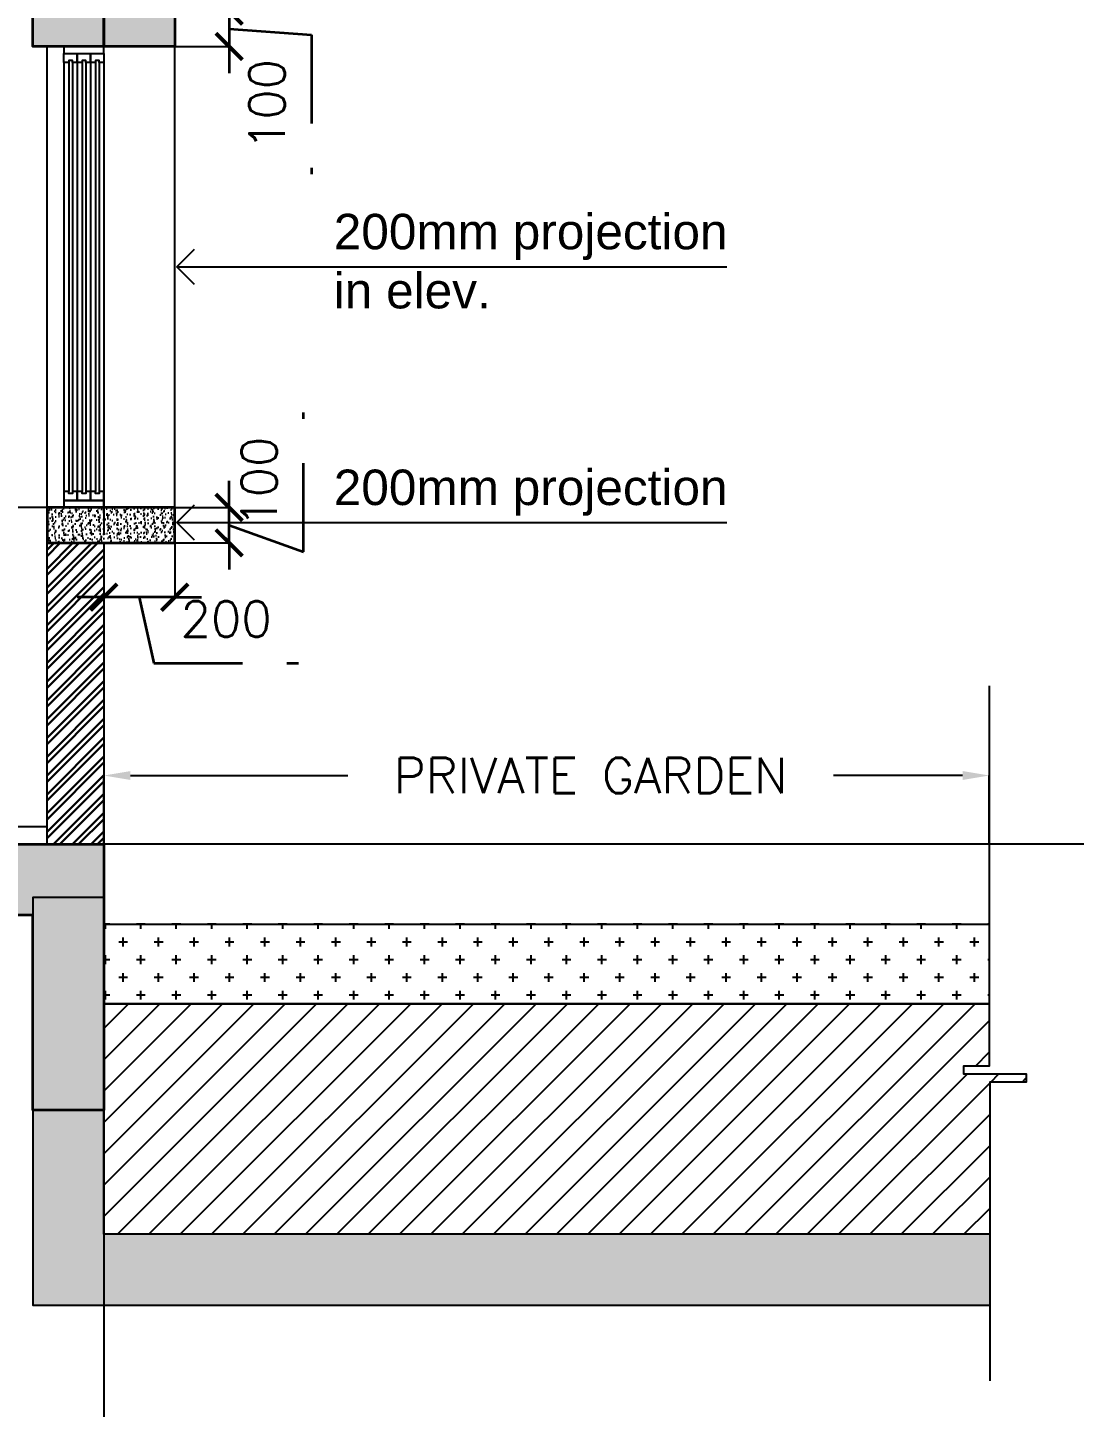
# Model space of a CAD drawing. Header units: millimetres. Extents: x 1066295 to 1300022, y -5734212 to -5454663.
# Drawn here: x 1193303 to 1196254, y -5678582 to -5674690 of the extents above; entities that cross this region are included whole.
import ezdxf

# ---------------------------------------------------------------- set-up
doc = ezdxf.new("R2010")
doc.units = ezdxf.units.MM
doc.header["$LTSCALE"] = 1000
doc.header["$MEASUREMENT"] = 0
for name, pattern in [('AUDIT_D_120904163729-0', [0]), ('T9_PROFILE SECTIONS$0$HIDDEN2', [0.1875, 0.125, -0.0625]), ('T9_PROFILE SECTIONS$0$T10(T7 IS SIMILAR BUT MIRROR) - DIMENSION & TEXTING$0$HIDDEN', [0.375, 0.25, -0.125]), ('T9_PROFILE SECTIONS$0$T8_PROFILE SECTIONS$0$( Hidden )', [0.375, 0.25, -0.125]), ('T9_PROFILE SECTIONS$0$T8_PROFILE SECTIONS$0$AUDIT_D_120904163729-0', [0]), ('T9_PROFILE SECTIONS$0$T8_PROFILE SECTIONS$0$HIDDEN', [0.375, 0.25, -0.125]), ('T9_PROFILE SECTIONS$0$T8_PROFILE SECTIONS$0$PHANTOM2', [1.25, 0.625, -0.125, 0.125, -0.125, 0.125, -0.125])]:
    doc.linetypes.add(name, pattern=pattern)
doc.layers.get('0').update_dxf_attribs({"linetype": 'AUDIT_D_120904163729-0'})
for name, color, linetype in [('T9_PROFILE SECTIONS$0$HATCH', 8, 'Continuous'), ('T9_PROFILE SECTIONS$0$HATCH 150', 8, 'Continuous'), ('T9_PROFILE SECTIONS$0$LEVEL', 7, 'Continuous'), ('T9_PROFILE SECTIONS$0$T10(T7 IS SIMILAR BUT MIRROR) - DIMENSION & TEXTING$0$A-DIMENSIONS', 2, 'T9_PROFILE SECTIONS$0$T10(T7 IS SIMILAR BUT MIRROR) - DIMENSION & TEXTING$0$HIDDEN'), ('T9_PROFILE SECTIONS$0$T8_PROFILE SECTIONS$0$A-BUILDING LINE TURNS HERE', 252, 'T9_PROFILE SECTIONS$0$T8_PROFILE SECTIONS$0$PHANTOM2'), ('T9_PROFILE SECTIONS$0$T8_PROFILE SECTIONS$0$a-ele', 8, 'Continuous'), ('T9_PROFILE SECTIONS$0$T8_PROFILE SECTIONS$0$a-rcc', 3, 'Continuous'), ('T9_PROFILE SECTIONS$0$T8_PROFILE SECTIONS$0$a-wall', 6, 'Continuous'), ('T9_PROFILE SECTIONS$0$T8_PROFILE SECTIONS$0$A-WALL HATCH', 8, 'Continuous'), ('T9_PROFILE SECTIONS$0$T8_PROFILE SECTIONS$0$a-window', 5, 'Continuous'), ('T9_PROFILE SECTIONS$0$T8_PROFILE SECTIONS$0$ELEV 5', 8, 'Continuous'), ('T9_PROFILE SECTIONS$0$T8_PROFILE SECTIONS$0$F.F.L', 36, 'Continuous'), ('T9_PROFILE SECTIONS$0$T8_PROFILE SECTIONS$0$HATCH', 8, 'Continuous'), ('T9_PROFILE SECTIONS$0$T8_PROFILE SECTIONS$0$HATCH 150', 8, 'Continuous'), ('T9_PROFILE SECTIONS$0$T8_PROFILE SECTIONS$0$Leader', 2, 'T9_PROFILE SECTIONS$0$T8_PROFILE SECTIONS$0$AUDIT_D_120904163729-0')]:
    doc.layers.add(name, color=color, linetype=linetype)
for name, color, linetype, lineweight in [('T9_PROFILE SECTIONS$0$T8_PROFILE SECTIONS$0$A-DIMENSION', 2, 'Continuous', 35), ('T9_PROFILE SECTIONS$0$T8_PROFILE SECTIONS$0$A-SLAB', 3, 'Continuous', 35), ('T9_PROFILE SECTIONS$0$T8_PROFILE SECTIONS$0$NON-STRUCT -150', 230, 'Continuous', 30), ('T9_PROFILE SECTIONS$0$T8_PROFILE SECTIONS$0$R0-18-10-2014-T1-1st Podium Floor Plan$0$Text', 7, 'Continuous', 0)]:
    doc.layers.add(name, color=color, linetype=linetype, lineweight=lineweight)
doc.styles.add('T9_PROFILE SECTIONS$0$T8_PROFILE SECTIONS$0$ARIAL ARROW', font='arial.ttf')
doc.styles.add('T9_PROFILE SECTIONS$0$T8_PROFILE SECTIONS$0$Romans 1', font='romans.shx', dxfattribs={"height": 100})
doc.dimstyles.new('T9_PROFILE SECTIONS$0$T8_PROFILE SECTIONS$0$ALPINE S', dxfattribs={"dimscale": 0, "dimtxt": 100, "dimasz": 75, "dimexe": 0, "dimexo": 0, "dimgap": 75, "dimtad": 1, "dimdec": 0, "dimzin": 0, "dimdsep": 46, "dimtxsty": 'T9_PROFILE SECTIONS$0$T8_PROFILE SECTIONS$0$Romans 1', "dimblk": 'T9_PROFILE SECTIONS$0$T8_PROFILE SECTIONS$0$_ArchTick', "dimcen": 0.09, "dimclrd": 256, "dimclre": 256, "dimclrt": 7, "dimadec": 0, "dimazin": 0, "dimtfac": 1, "dimtdec": 0, "dimtofl": 0, "dimtmove": 1, "dimatfit": 0, "dimldrblk": 'T9_PROFILE SECTIONS$0$T8_PROFILE SECTIONS$0$_Open90', "dimfxl": 1, "dimtolj": 1, "dimtzin": 0, "dimarcsym": 0})

# ---------------------------------------------------------------- blocks, each defined once
blk = doc.blocks.new('T9_PROFILE SECTIONS$0$A$C04612184')
at = {"layer": 'T9_PROFILE SECTIONS$0$LEVEL', "color": 8, "linetype": 'T9_PROFILE SECTIONS$0$HIDDEN2', "ltscale": 5}
blk.add_line((89.8181, 14.915), (-67.8271, 14.915), dxfattribs=at)
blk = doc.blocks.new('T9_PROFILE SECTIONS$0$T8_PROFILE SECTIONS$0$_ArchTick')
at = {"color": 0, "linetype": 'ByBlock', "const_width": 0.15}
blk.add_lwpolyline([(-0.5, -0.5), (0.5, 0.5)], dxfattribs=at)
blk = doc.blocks.new('*D669')
at = {"layer": 'T9_PROFILE SECTIONS$0$T8_PROFILE SECTIONS$0$A-DIMENSION', "linetype": 'T9_PROFILE SECTIONS$0$T8_PROFILE SECTIONS$0$HIDDEN', "transparency": 16777216}
for p, q in [((-27122.4, 274011.7), (-27122.4, 274086.7)), ((-27122.4, 274011.7), (-27122.4, 273911.7)), ((-27122.4, 273961.7), (-26890.5, 273944.6)), ((-26890.5, 273944.6), (-26890.5, 273551.8)), ((-27122.4, 273911.7), (-27122.4, 273836.7))]:
    blk.add_line(p, q, dxfattribs=at)
at = {"layer": 'T9_PROFILE SECTIONS$0$T8_PROFILE SECTIONS$0$A-DIMENSION', "linetype": 'T9_PROFILE SECTIONS$0$T8_PROFILE SECTIONS$0$HIDDEN', "lineweight": -2, "transparency": 16777216}
for p, q in [((-27275.5, 274011.7), (-27122.4, 274011.7)), ((-27275.5, 273911.7), (-27122.4, 273911.7))]:
    blk.add_line(p, q, dxfattribs=at)
at = {"layer": 'T9_PROFILE SECTIONS$0$T8_PROFILE SECTIONS$0$A-DIMENSION', "linetype": 'ByBlock', "transparency": 16777216, "xscale": 75, "yscale": 75, "zscale": 75}
for p, rotation in [((-27122.4, 274011.7), 270), ((-27122.4, 273911.7), 90)]:
    blk.add_blockref('T9_PROFILE SECTIONS$0$T8_PROFILE SECTIONS$0$_ArchTick', p, dxfattribs=dict(at, rotation=rotation))
at = {"layer": 'T9_PROFILE SECTIONS$0$T8_PROFILE SECTIONS$0$A-DIMENSION', "color": 7, "linetype": 'ByBlock', "transparency": 16777216, "insert": (-27015.5, 273748.2), "char_height": 100, "attachment_point": 5, "rotation": 90, "style": 'T9_PROFILE SECTIONS$0$T8_PROFILE SECTIONS$0$Romans 1'}
blk.add_mtext('\\A1;100', dxfattribs=at)
blk = doc.blocks.new('T9_PROFILE SECTIONS$0$T8_PROFILE SECTIONS$0$_Open90')
at = {"color": 0, "linetype": 'ByBlock', "lineweight": -2}
for p, q in [((0, 0), (-1, 0)), ((-0.5, 0.5), (0, 0)), ((0, 0), (-0.5, -0.5))]:
    blk.add_line(p, q, dxfattribs=at)
blk = doc.blocks.new('*D332')
at = {"layer": 'T9_PROFILE SECTIONS$0$T8_PROFILE SECTIONS$0$A-DIMENSION', "linetype": 'T9_PROFILE SECTIONS$0$T8_PROFILE SECTIONS$0$HIDDEN', "lineweight": -2, "transparency": 16777216}
for p, q in [((1194968.9, -5673645), (1194567.1, -5673645)), ((1195102.6, -5674595), (1194567.1, -5674595))]:
    blk.add_line(p, q, dxfattribs=at)
at = {"layer": 'T9_PROFILE SECTIONS$0$T8_PROFILE SECTIONS$0$A-DIMENSION', "linetype": 'T9_PROFILE SECTIONS$0$T8_PROFILE SECTIONS$0$HIDDEN', "transparency": 16777216}
blk.add_line((1194567.1, -5674595), (1194567.1, -5673645), dxfattribs=at)
at = {"layer": 'T9_PROFILE SECTIONS$0$T8_PROFILE SECTIONS$0$A-DIMENSION', "linetype": 'ByBlock', "transparency": 16777216, "xscale": 75, "yscale": 75, "zscale": 75}
for p, rotation in [((1194567.1, -5673645), 90), ((1194567.1, -5674595), 270)]:
    blk.add_blockref('T9_PROFILE SECTIONS$0$T8_PROFILE SECTIONS$0$_ArchTick', p, dxfattribs=dict(at, rotation=rotation))
at = {"layer": 'T9_PROFILE SECTIONS$0$T8_PROFILE SECTIONS$0$A-DIMENSION', "color": 7, "linetype": 'ByBlock', "transparency": 16777216, "insert": (1194442.1, -5674120), "char_height": 100, "attachment_point": 5, "rotation": 90, "style": 'T9_PROFILE SECTIONS$0$T8_PROFILE SECTIONS$0$Romans 1'}
blk.add_mtext('\\A1;950', dxfattribs=at)
blk = doc.blocks.new('*D333')
at = {"layer": 'T9_PROFILE SECTIONS$0$T8_PROFILE SECTIONS$0$A-DIMENSION', "linetype": 'T9_PROFILE SECTIONS$0$T8_PROFILE SECTIONS$0$HIDDEN', "lineweight": -2, "transparency": 16777216}
for p, q in [((1194968.9, -5672345.1), (1194567.1, -5672345.1)), ((1195102.7, -5673645), (1194567.1, -5673645))]:
    blk.add_line(p, q, dxfattribs=at)
at = {"layer": 'T9_PROFILE SECTIONS$0$T8_PROFILE SECTIONS$0$A-DIMENSION', "linetype": 'T9_PROFILE SECTIONS$0$T8_PROFILE SECTIONS$0$HIDDEN', "transparency": 16777216}
blk.add_line((1194567.1, -5673645), (1194567.1, -5672345.1), dxfattribs=at)
at = {"layer": 'T9_PROFILE SECTIONS$0$T8_PROFILE SECTIONS$0$A-DIMENSION', "linetype": 'ByBlock', "transparency": 16777216, "xscale": 75, "yscale": 75, "zscale": 75}
for p, rotation in [((1194567.1, -5672345.1), 90), ((1194567.1, -5673645), 270)]:
    blk.add_blockref('T9_PROFILE SECTIONS$0$T8_PROFILE SECTIONS$0$_ArchTick', p, dxfattribs=dict(at, rotation=rotation))
at = {"layer": 'T9_PROFILE SECTIONS$0$T8_PROFILE SECTIONS$0$A-DIMENSION', "color": 7, "linetype": 'ByBlock', "transparency": 16777216, "insert": (1194442.1, -5672995), "char_height": 100, "attachment_point": 5, "rotation": 90, "style": 'T9_PROFILE SECTIONS$0$T8_PROFILE SECTIONS$0$Romans 1'}
blk.add_mtext('\\A1;1300', dxfattribs=at)
blk = doc.blocks.new('*D335')
at = {"layer": 'T9_PROFILE SECTIONS$0$T8_PROFILE SECTIONS$0$A-DIMENSION', "linetype": 'T9_PROFILE SECTIONS$0$T8_PROFILE SECTIONS$0$HIDDEN', "lineweight": -2, "transparency": 16777216}
for p, q in [((1195262.7, -5673745), (1195262.7, -5673898.2)), ((1195462.7, -5673745), (1195462.7, -5673898.2))]:
    blk.add_line(p, q, dxfattribs=at)
at = {"layer": 'T9_PROFILE SECTIONS$0$T8_PROFILE SECTIONS$0$A-DIMENSION', "linetype": 'T9_PROFILE SECTIONS$0$T8_PROFILE SECTIONS$0$HIDDEN', "transparency": 16777216}
for p, q in [((1195262.7, -5673898.2), (1195187.7, -5673898.2)), ((1195462.7, -5673898.2), (1195262.7, -5673898.2)), ((1195362.7, -5673898.2), (1195403.9, -5674084.5)), ((1195462.7, -5673898.2), (1195537.7, -5673898.2)), ((1195403.9, -5674084.5), (1195811.1, -5674084.5))]:
    blk.add_line(p, q, dxfattribs=at)
at = {"layer": 'T9_PROFILE SECTIONS$0$T8_PROFILE SECTIONS$0$A-DIMENSION', "linetype": 'ByBlock', "transparency": 16777216, "xscale": 75, "yscale": 75, "zscale": 75}
blk.add_blockref('T9_PROFILE SECTIONS$0$T8_PROFILE SECTIONS$0$_ArchTick', (1195262.7, -5673898.2), dxfattribs=at)
at = {"layer": 'T9_PROFILE SECTIONS$0$T8_PROFILE SECTIONS$0$A-DIMENSION', "linetype": 'ByBlock', "transparency": 16777216, "xscale": 75, "yscale": 75, "zscale": 75, "rotation": 180}
blk.add_blockref('T9_PROFILE SECTIONS$0$T8_PROFILE SECTIONS$0$_ArchTick', (1195462.7, -5673898.2), dxfattribs=at)
at = {"layer": 'T9_PROFILE SECTIONS$0$T8_PROFILE SECTIONS$0$A-DIMENSION', "color": 7, "linetype": 'ByBlock', "transparency": 16777216, "insert": (1195607.5, -5673959.5), "char_height": 100, "attachment_point": 5, "style": 'T9_PROFILE SECTIONS$0$T8_PROFILE SECTIONS$0$Romans 1'}
blk.add_mtext('\\A1;200', dxfattribs=at)
blk = doc.blocks.new('*D336')
at = {"layer": 'T9_PROFILE SECTIONS$0$T8_PROFILE SECTIONS$0$A-DIMENSION', "linetype": 'T9_PROFILE SECTIONS$0$T8_PROFILE SECTIONS$0$HIDDEN', "transparency": 16777216}
for p, q in [((1195825.3, -5673770), (1195825.3, -5673377.2)), ((1195615.8, -5673645), (1195615.8, -5673570)), ((1195615.8, -5673745), (1195615.8, -5673645)), ((1195615.8, -5673695), (1195825.3, -5673770)), ((1195615.8, -5673745), (1195615.8, -5673820))]:
    blk.add_line(p, q, dxfattribs=at)
at = {"layer": 'T9_PROFILE SECTIONS$0$T8_PROFILE SECTIONS$0$A-DIMENSION', "linetype": 'T9_PROFILE SECTIONS$0$T8_PROFILE SECTIONS$0$HIDDEN', "lineweight": -2, "transparency": 16777216}
for p, q in [((1195462.7, -5673645), (1195615.8, -5673645)), ((1195462.7, -5673745), (1195615.8, -5673745))]:
    blk.add_line(p, q, dxfattribs=at)
at = {"layer": 'T9_PROFILE SECTIONS$0$T8_PROFILE SECTIONS$0$A-DIMENSION', "linetype": 'ByBlock', "transparency": 16777216, "xscale": 75, "yscale": 75, "zscale": 75}
for p, rotation in [((1195615.8, -5673645), 270), ((1195615.8, -5673745), 90)]:
    blk.add_blockref('T9_PROFILE SECTIONS$0$T8_PROFILE SECTIONS$0$_ArchTick', p, dxfattribs=dict(at, rotation=rotation))
at = {"layer": 'T9_PROFILE SECTIONS$0$T8_PROFILE SECTIONS$0$A-DIMENSION', "color": 7, "linetype": 'ByBlock', "transparency": 16777216, "insert": (1195700.3, -5673573.6), "char_height": 100, "attachment_point": 5, "rotation": 90, "style": 'T9_PROFILE SECTIONS$0$T8_PROFILE SECTIONS$0$Romans 1'}
blk.add_mtext('\\A1;100', dxfattribs=at)
blk = doc.blocks.new('*D337')
at = {"layer": 'T9_PROFILE SECTIONS$0$T8_PROFILE SECTIONS$0$Leader', "linetype": 'T9_PROFILE SECTIONS$0$T8_PROFILE SECTIONS$0$( Hidden )', "lineweight": -2, "transparency": 16777216}
for p, q in [((1195262.7, -5674595.1), (1195262.7, -5674401)), ((1197758.8, -5674595.1), (1197758.8, -5674401))]:
    blk.add_line(p, q, dxfattribs=at)
at = {"layer": 'T9_PROFILE SECTIONS$0$T8_PROFILE SECTIONS$0$Leader', "lineweight": -2, "transparency": 16777216}
for p, q in [((1195337.7, -5674401), (1195950.7, -5674401)), ((1197683.8, -5674401), (1197319.7, -5674401))]:
    blk.add_line(p, q, dxfattribs=at)
at = {"layer": 'T9_PROFILE SECTIONS$0$T8_PROFILE SECTIONS$0$Leader', "transparency": 16777216}
for points in [[(1195337.7, -5674388.5), (1195337.7, -5674413.5), (1195262.7, -5674401)], [(1197683.8, -5674388.5), (1197683.8, -5674413.5), (1197758.8, -5674401)]]:
    blk.add_solid(points, dxfattribs=at)
at = {"layer": 'T9_PROFILE SECTIONS$0$T8_PROFILE SECTIONS$0$Leader', "color": 7, "transparency": 16777216, "insert": (1196635.2, -5674401), "char_height": 100, "attachment_point": 5, "style": 'T9_PROFILE SECTIONS$0$T8_PROFILE SECTIONS$0$Romans 1'}
blk.add_mtext('\\A1;PRIVATE GARDEN', dxfattribs=at)
blk = doc.blocks.new('T9_PROFILE SECTIONS$0$T8_PROFILE SECTIONS$0$RG')
at = {"layer": 'T9_PROFILE SECTIONS$0$T8_PROFILE SECTIONS$0$HATCH 150'}
h = blk.add_hatch(dxfattribs=at)
h.set_pattern_fill('ACET-2D-AR-SAND', color=8, scale=10, angle=360)
h.set_pattern_definition([(37.5, (-5699349.478, -1166803.166), (-9.539291593, 12.431846842), [0, -15.2, 0, -17, 0, -16.25]), (7.5, (-5699349.478, -1166803.166), (-3.35060735, 25.45038959), [0, -8.2, 0, -13.7, 0, -5.25]), (327.5, (-5699361.778, -1166803.166), (9.01588743, 14.15210846), [0, -5, 0, -18, 0, -23.5]), (317.5, (-5699361.778, -1166803.166), (18.09230576, 19.74428708), [0, -2.5, 0, -11.8, 0, -13.5])])
h.paths.add_polyline_path([(-27275.5, 275611.7), (-27635.6, 275611.7), (-27635.6, 275511.7), (-27275.5, 275511.7)])
h.paths.add_polyline_path([(-27475.5, 274011.7), (-27275.5, 274011.7), (-27275.5, 273911.7), (-27475.5, 273911.7)])
h = blk.add_hatch(color=8, dxfattribs=at)
h.dxf.hatch_style = 1
h.paths.add_polyline_path([(-29770.4, 274661.7), (-27475.5, 274661.8), (-27475.5, 273911.7), (-27675.5, 273911.7), (-27675.5, 274461.7), (-29770.4, 274461.7)])
at = {"layer": 'T9_PROFILE SECTIONS$0$T8_PROFILE SECTIONS$0$A-SLAB', "linetype": 'ByBlock'}
for points in [[(-29770.4, 274661.7), (-27475.5, 274661.8), (-27475.5, 273911.7), (-27675.5, 273911.7), (-27675.5, 274461.7), (-29770.4, 274461.7)], [(-27475.5, 274011.7), (-27275.5, 274011.7), (-27275.5, 273911.7), (-27475.5, 273911.7)]]:
    blk.add_lwpolyline(points, close=True, dxfattribs=at)
at = {"layer": 'T9_PROFILE SECTIONS$0$T8_PROFILE SECTIONS$0$A-DIMENSION', "linetype": 'ByBlock'}
dim = blk.add_linear_dim(base=(-27122.4, 273911.7), p1=(-27275.5, 274011.7), p2=(-27275.5, 273911.7, 0), angle=90, dimstyle='T9_PROFILE SECTIONS$0$T8_PROFILE SECTIONS$0$ALPINE S', override={"dimscale": 1, "dimfxl": 5, "dimlwd": 65535, "dimarcsym": 1}, dxfattribs=at)
dim.commit()
dim.dimension.update_dxf_attribs({"geometry": '*D669', "text_midpoint": (-26890.5, 273869.6), "dimtype": 128})
blk = doc.blocks.new('T9_PROFILE SECTIONS')
at = {"layer": 'T9_PROFILE SECTIONS$0$HATCH'}
h = blk.add_hatch(dxfattribs=at)
h.set_pattern_fill('ANSI31', color=256, scale=500, style=0)
h.set_pattern_definition([(45, (-3174.736, 1789.466), (-44.1941738, 44.1941738), [])])
h.paths.add_polyline_path([(1197760.6796, -5675695.054), (1197760.6796, -5675265.6248), (1197863.2024, -5675265.6248), (1197863.2024, -5675242.8563), (1197686.1974, -5675242.8563), (1197686.1974, -5675220.9636), (1197758.8203, -5675220.9636), (1197758.8203, -5675045.054), (1195262.7073, -5675045.054), (1195262.7073, -5675695.054)])
at = {"layer": 'T9_PROFILE SECTIONS$0$HATCH 150'}
h = blk.add_hatch(dxfattribs=at)
h.set_pattern_fill('AR-SAND', color=8, scale=10, angle=450)
h.set_pattern_definition([(127.5, (2038.808, -5e-07), (-19.26823769, -0.62993358), [0, -15.2, 0, -17, 0, -16.25]), (97.5, (2038.808, -5e-07), (-28.22146065, 17.69776705), [0, -8.2, 0, -13.7, 0, -5.25]), (57.5, (2038.808, -12.3), (-0.056590535, 31.141418618), [0, -5, 0, -18, 0, -23.5]), (47.5, (2038.808, -12.3), (-8.77675565, 30.06126605), [0, -2.5, 0, -11.8, 0, -13.5])])
h.paths.add_polyline_path([(1195462.6943, -5673645.0282), (1195102.5905, -5673645.0349), (1195102.5909, -5673745.0279), (1195462.6945, -5673745.0262)])
at = {"layer": 'T9_PROFILE SECTIONS$0$T8_PROFILE SECTIONS$0$A-WALL HATCH', "linetype": 'ByBlock'}
h = blk.add_hatch(color=256, dxfattribs=at)
h.dxf.hatch_style = 1
h.paths.add_polyline_path([(1197760.6796, -5675695.054), (1195262.7073, -5675695.054), (1195262.7073, -5674745.054), (1195062.7073, -5674745.054), (1195062.7073, -5675895.054), (1197760.6796, -5675895.054)])
at = {"layer": 'T9_PROFILE SECTIONS$0$T8_PROFILE SECTIONS$0$HATCH'}
h = blk.add_hatch(dxfattribs=at)
h.set_pattern_fill('CROSS', color=256, scale=200, angle=49.8779633, style=0)
h.set_pattern_definition([(90, (-4514278.257, -6121331.64), (-50, 50), [25, -75]), (180, (-4514265.757, -6121319.14), (-50, -50), [25, -75])])
h.paths.add_polyline_path([(1197758.8203, -5675045.054), (1197758.8203, -5674820.054), (1195262.7073, -5674820.054), (1195262.7073, -5675045.054)])
at = {"layer": 'T9_PROFILE SECTIONS$0$T8_PROFILE SECTIONS$0$HATCH 150'}
h = blk.add_hatch(color=8, dxfattribs=at)
h.dxf.hatch_style = 1
h.paths.add_polyline_path([(1192967.8099, -5674595.054), (1195262.6996, -5674594.9759), (1195262.7251, -5675345.054), (1195062.6945, -5675345.054), (1195062.6945, -5674795.054), (1192967.8099, -5674795.054)])
at = {"layer": 'T9_PROFILE SECTIONS$0$T8_PROFILE SECTIONS$0$NON-STRUCT -150'}
h = blk.add_hatch(dxfattribs=at)
h.set_pattern_fill('ACET-2D-ANSI32', color=8, scale=100, angle=360)
h.set_pattern_definition([(45, (-4476611.247, -7116059.894), (-26.5165043, 26.5165043), []), (45, (-4476593.57, -7116059.894), (-26.5165043, 26.5165043), [])])
h.paths.add_polyline_path([(1195262.6996, -5674594.9759), (1195102.592, -5674594.9759), (1195102.592, -5673745.0282), (1195262.6996, -5673745.0282)])
blk.add_line((1197758.8203, -5675045.054, -0.01), (1195262.7073, -5675045.054, -0.01))
at = {"layer": 'T9_PROFILE SECTIONS$0$T10(T7 IS SIMILAR BUT MIRROR) - DIMENSION & TEXTING$0$A-DIMENSIONS', "linetype": 'ByBlock', "elevation": -0.01}
blk.add_lwpolyline([(1197758.8203, -5674148.5), (1197758.8203, -5675220.9636), (1197686.1974, -5675220.9636), (1197686.1974, -5675242.8563), (1197863.2024, -5675242.8563), (1197863.2024, -5675265.6248), (1197760.6796, -5675265.6248), (1197760.6796, -5676108.5)], dxfattribs=at)
at = {"layer": 'T9_PROFILE SECTIONS$0$T8_PROFILE SECTIONS$0$A-BUILDING LINE TURNS HERE', "ltscale": 2}
blk.add_line((1195262.7047, -5584968.3206, -0.01), (1195262.7047, -5679767.8713, -0.01), dxfattribs=at)
at = {"layer": 'T9_PROFILE SECTIONS$0$T8_PROFILE SECTIONS$0$a-ele', "elevation": -0.01}
blk.add_lwpolyline([(1195102.5557, -5673645.0349), (1195102.5557, -5672345.0547)], dxfattribs=at)
at = {"layer": 'T9_PROFILE SECTIONS$0$T8_PROFILE SECTIONS$0$a-rcc', "linetype": 'ByBlock', "elevation": -0.01}
blk.add_lwpolyline([(1197760.6796, -5675695.054), (1195262.7073, -5675695.054), (1195262.7073, -5674745.054), (1195062.7073, -5674745.054), (1195062.7073, -5675895.054), (1197760.6796, -5675895.054)], dxfattribs=at)
at = {"layer": 'T9_PROFILE SECTIONS$0$T8_PROFILE SECTIONS$0$A-SLAB', "linetype": 'ByBlock', "elevation": -0.01}
for points in [[(1195462.6943, -5673645.0282), (1195102.5905, -5673645.0349), (1195102.5909, -5673745.0279), (1195462.6945, -5673745.0262)], [(1192967.8099, -5674595.054), (1195262.6996, -5674594.9759), (1195262.7251, -5675345.054), (1195062.6945, -5675345.054), (1195062.6945, -5674795.054), (1192967.8099, -5674795.054)]]:
    blk.add_lwpolyline(points, close=True, dxfattribs=at)
at = {"layer": 'T9_PROFILE SECTIONS$0$T8_PROFILE SECTIONS$0$a-wall', "linetype": 'ByBlock', "elevation": -0.01}
blk.add_lwpolyline([(1195262.6996, -5674594.9759), (1195102.592, -5674594.9759), (1195102.592, -5673745.0282), (1195262.6996, -5673745.0282)], close=True, dxfattribs=at)
at = {"layer": 'T9_PROFILE SECTIONS$0$T8_PROFILE SECTIONS$0$a-window', "color": 1}
for p, q in [((1195150.14, -5672390.0541, -0.01), (1195150.14, -5673600.0316, -0.01)), ((1195187.64, -5672390.0541, -0.01), (1195187.64, -5673600.0316, -0.01)), ((1195187.64, -5672390.0541, -0.01), (1195187.64, -5673600.0316, -0.01)), ((1195225.14, -5672390.0541, -0.01), (1195225.14, -5673600.0316, -0.01))]:
    blk.add_line(p, q, dxfattribs=at)
at = {"layer": 'T9_PROFILE SECTIONS$0$T8_PROFILE SECTIONS$0$a-window', "color": 5}
for p, q in [((1195164.365, -5672390.0541, -0.01), (1195164.365, -5673600.0316, -0.01)), ((1195174.365, -5672390.0541, -0.01), (1195174.365, -5673600.0316, -0.01)), ((1195201.865, -5672390.0541, -0.01), (1195201.865, -5673600.0316, -0.01)), ((1195211.865, -5672390.0541, -0.01), (1195211.865, -5673600.0316, -0.01))]:
    blk.add_line(p, q, dxfattribs=at)
at = {"layer": 'T9_PROFILE SECTIONS$0$T8_PROFILE SECTIONS$0$a-window', "color": 250}
for p, q in [((1195239.365, -5672390.0541, -0.01), (1195239.365, -5673600.0316, -0.01)), ((1195249.365, -5672390.0541, -0.01), (1195249.365, -5673600.0316, -0.01)), ((1195262.64, -5672390.0541, -0.01), (1195262.64, -5673600.0316, -0.01))]:
    blk.add_line(p, q, dxfattribs=at)
at = {"layer": 'T9_PROFILE SECTIONS$0$T8_PROFILE SECTIONS$0$a-window', "color": 4, "elevation": -0.01}
for points in [[(1195262.64, -5672365.0541), (1195262.64, -5672345.0541), (1195150.14, -5672345.0541), (1195150.14, -5672365.0541)], [(1195164.365, -5672390.0541), (1195150.14, -5672390.0541), (1195150.14, -5672365.0541), (1195187.64, -5672365.0541), (1195187.64, -5672390.0541), (1195174.365, -5672390.0541), (1195174.365, -5672384.0541), (1195164.365, -5672384.0541)], [(1195201.865, -5672390.0541), (1195187.64, -5672390.0541), (1195187.64, -5672365.0541), (1195225.14, -5672365.0541), (1195225.14, -5672390.0541), (1195211.865, -5672390.0541), (1195211.865, -5672384.0541), (1195201.865, -5672384.0541)], [(1195239.365, -5672390.0541), (1195225.14, -5672390.0541), (1195225.14, -5672365.0541), (1195262.64, -5672365.0541), (1195262.64, -5672390.0541), (1195249.365, -5672390.0541), (1195249.365, -5672384.0541), (1195239.365, -5672384.0541)], [(1195164.365, -5673600.0316), (1195150.14, -5673600.0316), (1195150.14, -5673625.0316), (1195187.64, -5673625.0316), (1195187.64, -5673600.0316), (1195174.365, -5673600.0316), (1195174.365, -5673606.0316), (1195164.365, -5673606.0316)], [(1195201.865, -5673600.0316), (1195187.64, -5673600.0316), (1195187.64, -5673625.0316), (1195225.14, -5673625.0316), (1195225.14, -5673600.0316), (1195211.865, -5673600.0316), (1195211.865, -5673606.0316), (1195201.865, -5673606.0316)], [(1195239.365, -5673600.0316), (1195225.14, -5673600.0316), (1195225.14, -5673625.0316), (1195262.64, -5673625.0316), (1195262.64, -5673600.0316), (1195249.365, -5673600.0316), (1195249.365, -5673606.0316), (1195239.365, -5673606.0316)], [(1195262.64, -5673645.0316), (1195262.64, -5673625.0316), (1195150.14, -5673625.0316), (1195150.14, -5673645.0316)]]:
    blk.add_lwpolyline(points, close=True, dxfattribs=at)
at = {"layer": 'T9_PROFILE SECTIONS$0$T8_PROFILE SECTIONS$0$ELEV 5', "ltscale": 0.7, "elevation": -0.01}
blk.add_lwpolyline([(1195462.6943, -5673645.0282), (1195462.6943, -5672345.0541)], dxfattribs=at)
at = {"layer": 'T9_PROFILE SECTIONS$0$T8_PROFILE SECTIONS$0$F.F.L', "linetype": 'Continuous', "ltscale": 0.1, "elevation": -0.01}
blk.add_lwpolyline([(1192967.8099, -5674545.054), (1195102.7251, -5674545.054)], dxfattribs=at)
at = {"layer": 'T9_PROFILE SECTIONS$0$T8_PROFILE SECTIONS$0$HATCH', "elevation": -0.01}
for points in [[(1197758.8203, -5675045.054), (1195262.7073, -5675045.054), (1195262.7073, -5674820.054), (1197758.8203, -5674820.054)], [(1197760.6796, -5675695.054), (1195262.7073, -5675695.054), (1195262.7073, -5675045.054), (1197758.8203, -5675045.054)]]:
    blk.add_lwpolyline(points, dxfattribs=at)
at = {"linetype": 'ByBlock'}
blk.add_blockref('T9_PROFILE SECTIONS$0$T8_PROFILE SECTIONS$0$RG', (1222738.2308, -5946256.7282, -0.01), dxfattribs=at)
at = {"layer": 'T9_PROFILE SECTIONS$0$LEVEL', "linetype": 'ByBlock', "xscale": 1000, "yscale": 1000, "zscale": 1000}
blk.add_blockref('T9_PROFILE SECTIONS$0$A$C04612184', (1171279.5443, -5689510.054, -0.01), dxfattribs=at)
at = {"layer": 'T9_PROFILE SECTIONS$0$T8_PROFILE SECTIONS$0$R0-18-10-2014-T1-1st Podium Floor Plan$0$Text', "char_height": 100, "width": 1133.401091, "attachment_point": 1, "style": 'T9_PROFILE SECTIONS$0$T8_PROFILE SECTIONS$0$ARIAL ARROW'}
for s, insert in [('200mm projection in elev.  ', (1195910.8633, -5672816.7919, -0.01)), ('200mm projection\\P  ', (1195910.8633, -5673538.1758, -0.01))]:
    blk.add_mtext(s, dxfattribs=dict(at, insert=insert))
at = {"layer": 'T9_PROFILE SECTIONS$0$T8_PROFILE SECTIONS$0$A-DIMENSION', "linetype": 'ByBlock'}
for base, p1, p2, picture, middle in [((1194567.1261, -5672345.054, -0.01), (1195102.6901, -5673645.0349, -0.0201), (1194968.9102, -5672345.054, -0.0303), '*D333', (1194442.1261, -5672995.0445, -0.01)), ((1194567.1261, -5673645.0349, -0.01), (1195102.592, -5674594.9814, -0.0403), (1194968.9102, -5673645.0349, -0.0303), '*D332', (1194442.1261, -5674120.0082, -0.01))]:
    dim = blk.add_linear_dim(base=base, p1=p1, p2=p2, angle=90, dimstyle='T9_PROFILE SECTIONS$0$T8_PROFILE SECTIONS$0$ALPINE S', override={"dimscale": 1, "dimfxl": 5, "dimlwd": 65535, "dimarcsym": 1}, dxfattribs=at)
    dim.commit()
    dim.dimension.update_dxf_attribs({"geometry": picture, "text_midpoint": middle})
dim = blk.add_linear_dim(base=(1195615.8374, -5673645.0262, -0.01), p1=(1195462.6945, -5673745.0262, -0.01), p2=(1195462.6945, -5673645.0262, -0.0102), angle=270, dimstyle='T9_PROFILE SECTIONS$0$T8_PROFILE SECTIONS$0$ALPINE S', override={"dimscale": 1, "dimfxl": 5, "dimlwd": 65535, "dimarcsym": 1}, dxfattribs=at)
dim.commit()
dim.dimension.update_dxf_attribs({"geometry": '*D336', "text_midpoint": (1195825.3002, -5673695.0262, -0.01), "dimtype": 128})
dim = blk.add_linear_dim(base=(1195262.6945, -5673898.2175, -0.01), p1=(1195462.6945, -5673745.0262, -0.0102), p2=(1195262.6945, -5673745.0296, -0.01), dimstyle='T9_PROFILE SECTIONS$0$T8_PROFILE SECTIONS$0$ALPINE S', override={"dimscale": 1, "dimfxl": 5, "dimlwd": 65535, "dimarcsym": 1}, dxfattribs=at)
dim.commit()
dim.dimension.update_dxf_attribs({"geometry": '*D335', "text_midpoint": (1195478.9441, -5674084.4698, -0.01), "dimtype": 128})
at = {"layer": 'T9_PROFILE SECTIONS$0$T8_PROFILE SECTIONS$0$Leader'}
dim = blk.add_linear_dim(base=(1195262.7073, -5674401, -0.4405), p1=(1197758.8203, -5674595.054, -0.4405), p2=(1195262.7073, -5674595.054, -0.4405), text='PRIVATE GARDEN', dimstyle='T9_PROFILE SECTIONS$0$T8_PROFILE SECTIONS$0$ALPINE S', override={"dimscale": 1, "dimtad": 0, "dimsah": 1}, dxfattribs=at)
dim.commit()
dim.dimension.update_dxf_attribs({"geometry": '*D337', "text_midpoint": (1196635.2073, -5674401, -0.4405), "dimtype": 128})
for points in [[(1195468.2517, -5672966.1883, -0.01), (1195910.8633, -5672966.1883, -0.01), (1197019.088, -5672966.1883, -0.01)], [(1195468.2517, -5673687.5723, -0.01), (1195910.8633, -5673687.5723, -0.01), (1197019.088, -5673687.5723, -0.01)]]:
    blk.add_leader(points, dimstyle='T9_PROFILE SECTIONS$0$T8_PROFILE SECTIONS$0$ALPINE S', override={"dimscale": 1, "dimasz": 100, "dimtad": 0}, dxfattribs=at)

msp = doc.modelspace()

# ---------------------------------------------------------------- block references
at = {"linetype": 'ByBlock'}
msp.add_blockref('T9_PROFILE SECTIONS', (-1745.2, -2398.4, 0.4), dxfattribs=at)

doc.saveas('drawing.dxf')
